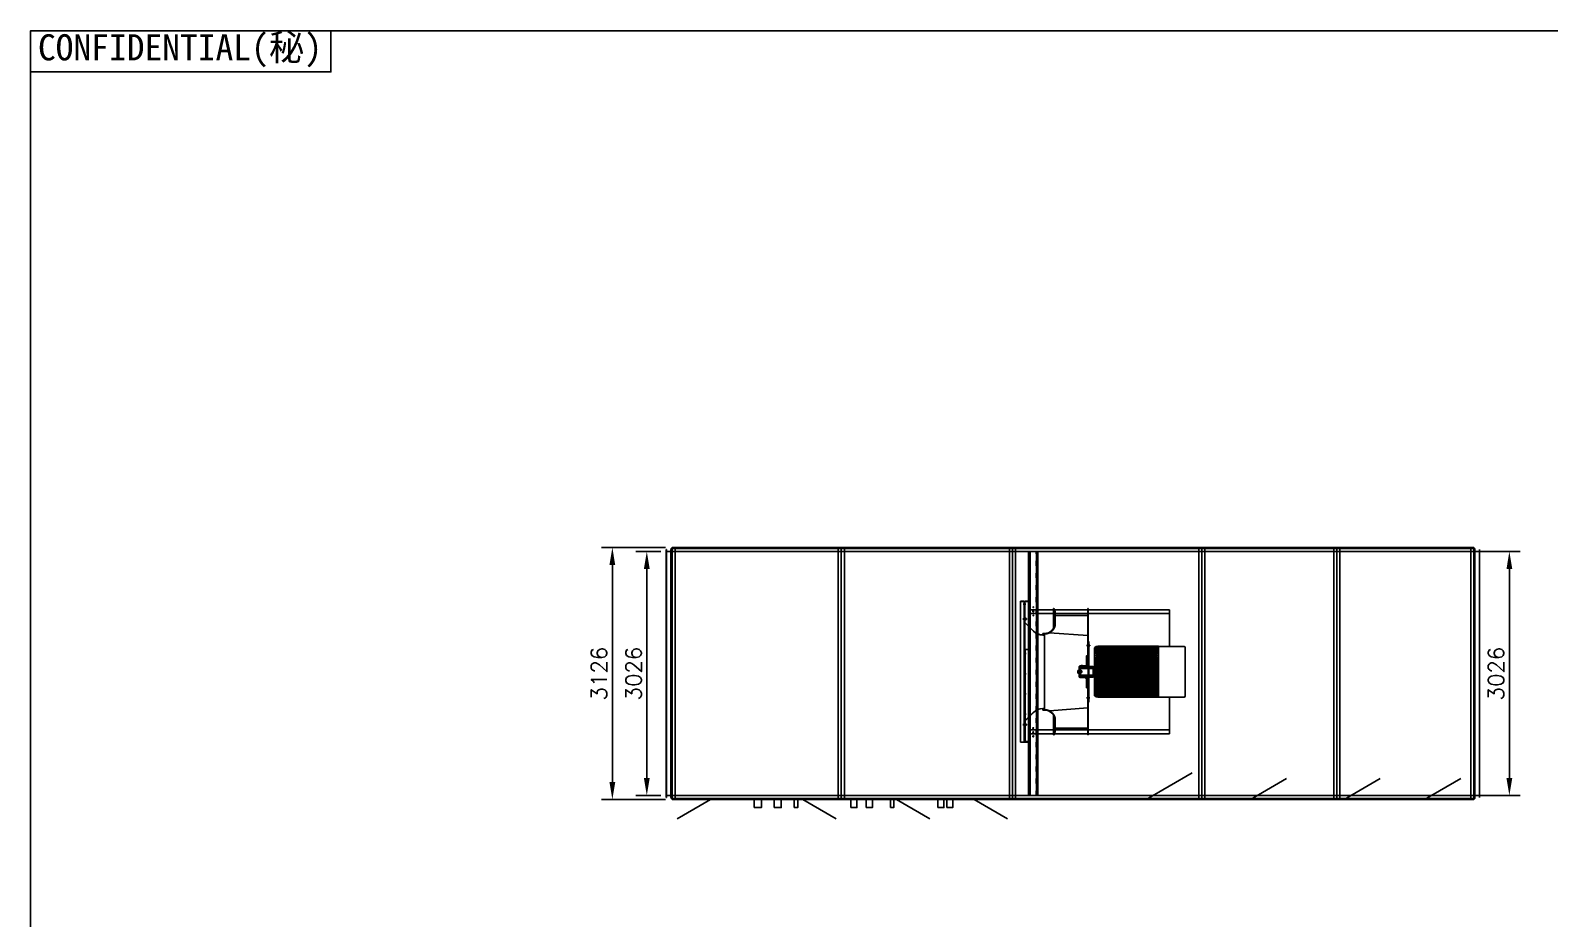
# Model space of a CAD drawing. Header units: millimetres. Extents: x -7952 to 23476, y -6324 to 15714.
# Drawn here: x -7952 to 10903, y 4695 to 15714 of the extents above; entities that cross this region are included whole.
import ezdxf

# ---------------------------------------------------------------- set-up
doc = ezdxf.new("R2010")
doc.units = ezdxf.units.MM
doc.linetypes.add('ZWCAD_ISO03W100', pattern=[30, 12, -18])
for name, color, linetype in [('Dim', 1, 'Continuous'), ('McDoor', 7, 'Continuous'), ('McFlang', 7, 'Continuous'), ('McFrame', 7, 'Continuous')]:
    doc.layers.add(name, color=color, linetype=linetype)
doc.layers.add('OBJECT', color=7, linetype='Continuous', lineweight=25)
doc.styles.add('ROMANS', font='romans.shx')
doc.styles.add('宋体', font='')
doc.styles.get('宋体').set_extended_font_data('宋体')
doc.dimstyles.new('McDim', dxfattribs={"dimscale": 108, "dimtxt": 1.8, "dimasz": 2, "dimexe": 1.25, "dimexo": 0.625, "dimtad": 1, "dimdec": 1, "dimdsep": 46, "dimtxsty": 'ROMANS', "dimcen": 2.5, "dimadec": 0, "dimazin": 0, "dimtfac": 1, "dimtmove": 0, "dimatfit": 1, "dimfxl": 0, "dimarcsym": 0})

# ---------------------------------------------------------------- blocks, each defined once
blk = doc.blocks.new('A$C63FE4E48')
at = {"linetype": 'Continuous'}
blk.add_lwpolyline([(0, 4.71), (34.54, 4.71), (34.54, 0), (0, 0)], close=True, dxfattribs=at)
at = {"linetype": 'Continuous', "insert": (0.87, 4.32), "char_height": 3, "width": 72.9276, "attachment_point": 1, "style": '宋体'}
blk.add_mtext('{CONFIDENTIAL(秘)}', dxfattribs=at)
blk = doc.blocks.new('M500341001400W24-E-SYWB-315S')
for p, q in [((44, 2410, 0), (0, 2410, 0)), ((0, 660, 0), (0, 2410, 0)), ((44, 2407, 0), (0, 2407, 0)), ((68, 2375, 0), (37, 2375, 0)), ((47, 2404, 0), (47, 666, 0)), ((50, 2404, 0), (50, 2400, 0)), ((50, 2400, 0), (50, 2164, 0)), ((55, 2382, 0), (50, 2382, 0)), ((55, 2368, 0), (50, 2368, 0)), ((55, 2400, 0), (55, 2149, 0)), ((110, 2410, 0), (60, 2410, 0)), ((110, 2405, 0), (60, 2405, 0)), ((110, 2410, 0), (110, 2405, 0)), ((110, 2405, 0), (110, 2094, 0)), ((412, 2305, 0), (110, 2305, 0)), ((412, 2319, 0), (416, 2321, 0)), ((420, 2297, 0), (412, 2319, 0)), ((412, 2319, 0), (412, 2076, 0)), ((425, 2299, 0), (416, 2321, 0)), ((837, 2305, 0), (423, 2305, 0)), ((837, 2319, 0), (837, 1660, 0)), ((837, 2319, 0), (843, 2319, 0)), ((1850, 2305, 0), (843, 2305, 0)), ((843, 2319, 0), (843, 1660, 0)), ((1850, 2305, 0), (1850, 1848, 0)), ((38, 2190, 0), (62, 2190, 0)), ((39, 2190, 0), (78, 2190, 0)), ((40, 2183, 0), (40, 2197, 0)), ((40, 2190, 0), (40, 2190, 0)), ((41, 2200, 0), (47, 2200, 0)), ((41, 2195, 0), (47, 2195, 0)), ((41, 2185, 0), (47, 2185, 0)), ((47, 2180, 0), (41, 2180, 0)), ((47, 2180, 0), (47, 2200, 0)), ((47, 2196, 0), (77, 2196, 0)), ((47, 2194, 0), (77, 2194, 0)), ((47, 2186, 0), (77, 2186, 0)), ((47, 2184, 0), (77, 2184, 0)), ((49, 2215, 0), (47, 2204, 0)), ((47, 2204, 0), (47, 1535, 0)), ((49, 2215, 0), (52, 2215, 0)), ((52, 2215, 0), (50, 2203, 0)), ((50, 2204, 0), (50, 2164, 0)), ((50, 2165, 0), (55, 2165, 0)), ((54, 2190, 0), (58, 2190, 0)), ((55, 2196, 0), (55, 2200, 0)), ((55, 2200, 0), (57, 2200, 0)), ((55, 2196, 0), (57, 2196, 0)), ((55, 2183, 0), (55, 2196, 0)), ((55, 2180, 0), (55, 2183, 0)), ((55, 2183, 0), (57, 2183, 0)), ((57, 2180, 0), (55, 2180, 0)), ((55, 2149, 0), (55, 1535, 0)), ((55, 2145, 0), (163, 2037, 0)), ((56, 2196, 0), (57, 2198, 0)), ((56, 2190, 0), (69, 2190, 0)), ((57, 2200, 0), (57, 2196, 0)), ((57, 2198, 0), (57, 2182, 0)), ((57, 2196, 0), (57, 2183, 0)), ((57, 2183, 0), (57, 2180, 0)), ((57, 2180, 0), (57, 2180, 0)), ((57, 2147, 0), (165, 2039, 0)), ((58, 2200, 0), (67, 2200, 0)), ((67, 2195, 0), (58, 2195, 0)), ((67, 2185, 0), (58, 2185, 0)), ((67, 2180, 0), (58, 2180, 0)), ((68, 2198, 0), (68, 2182, 0)), ((77, 2184, 0), (77, 2196, 0)), ((412, 2257, 0), (110, 2257, 0)), ((110, 1535, 0), (110, 2094, 0)), ((428, 2260, 0), (428, 2138, 0)), ((432, 2143, 0), (432, 2260, 0)), ((837, 2257, 0), (432, 2257, 0)), ((837, 2235, 0), (432, 2235, 0)), ((432, 2235, 0), (432, 2138, 0)), ((1850, 2257, 0), (843, 2257, 0)), ((280, 2010, 0), (280, 1992, 0)), ((280, 2010, 0), (300, 2010, 0)), ((280, 2005, 0), (300, 2005, 0)), ((280, 1989, 0), (298, 1989, 0)), ((298, 1993, 0), (297, 1995, 0)), ((298, 1993, 0), (298, 1535, 0)), ((837, 1985, 0), (360, 2020, 0)), ((843, 1910, 0), (848, 1910, 0)), ((848, 1910, 0), (848, 1600, 0)), ((74, 1760, 0), (43, 1760, 0)), ((55, 670, 0), (55, 1835, 0)), ((55, 921, 0), (55, 1810, 0)), ((55, 1810, 0), (110, 1810, 0)), ((61, 1767, 0), (55, 1767, 0)), ((61, 1753, 0), (55, 1753, 0)), ((61, 927, 0), (61, 1810, 0)), ((817, 1720, 0), (843, 1720, 0)), ((822, 1734, 0), (823, 1735, 0)), ((822, 1728, 0), (828, 1735, 0)), ((822, 1734, 0), (822, 1628, 0)), ((822, 1727, 0), (837, 1727, 0)), ((822, 1714, 0), (837, 1714, 0)), ((822, 1710, 0), (825, 1714, 0)), ((822, 1701, 0), (834, 1714, 0)), ((822, 1692, 0), (837, 1708, 0)), ((822, 1683, 0), (837, 1699, 0)), ((823, 1860, 0), (864, 1860, 0)), ((823, 1735, 0), (837, 1735, 0)), ((829, 1727, 0), (837, 1735, 0)), ((831, 1860, 0), (863, 1860, 0)), ((832, 1855, 0), (832, 1865, 0)), ((832, 1860, 0), (832, 1860, 0)), ((833, 1867, 0), (837, 1867, 0)), ((833, 1864, 0), (837, 1864, 0)), ((833, 1856, 0), (837, 1856, 0)), ((837, 1853, 0), (833, 1853, 0)), ((837, 1853, 0), (837, 1867, 0)), ((837, 1864, 0), (862, 1864, 0)), ((837, 1863, 0), (862, 1863, 0)), ((837, 1857, 0), (862, 1857, 0)), ((837, 1856, 0), (862, 1856, 0)), ((837, 1735, 0), (837, 1734, 0)), ((837, 1865, 0), (848, 1865, 0)), ((837, 1855, 0), (848, 1855, 0)), ((837, 1734, 0), (837, 1660, 0)), ((846, 1860, 0), (850, 1860, 0)), ((848, 1864, 0), (848, 1868, 0)), ((848, 1868, 0), (849, 1868, 0)), ((848, 1867, 0), (848, 1868, 0)), ((848, 1864, 0), (849, 1864, 0)), ((848, 1856, 0), (848, 1864, 0)), ((848, 1860, 0), (857, 1860, 0)), ((848, 1853, 0), (848, 1856, 0)), ((848, 1856, 0), (849, 1856, 0)), ((848, 1853, 0), (849, 1854, 0)), ((849, 1853, 0), (848, 1853, 0)), ((849, 1868, 0), (849, 1864, 0)), ((849, 1865, 0), (849, 1855, 0)), ((849, 1864, 0), (849, 1856, 0)), ((849, 1856, 0), (849, 1853, 0)), ((850, 1867, 0), (855, 1867, 0)), ((855, 1864, 0), (850, 1864, 0)), ((855, 1856, 0), (850, 1856, 0)), ((855, 1853, 0), (850, 1853, 0)), ((856, 1865, 0), (856, 1855, 0)), ((862, 1856, 0), (862, 1864, 0)), ((74, 1510, 0), (43, 1510, 0)), ((47, 866, 0), (47, 1535, 0)), ((61, 1517, 0), (55, 1517, 0)), ((110, 976, 0), (110, 1535, 0)), ((298, 1077, 0), (298, 1535, 0)), ((712, 1547, 0), (712, 1523, 0)), ((712, 1535, 0), (712, 1535, 0)), ((724, 1551, 0), (713, 1551, 0)), ((713, 1543, 0), (724, 1543, 0)), ((713, 1527, 0), (724, 1527, 0)), ((713, 1519, 0), (724, 1519, 0)), ((724, 1551, 0), (724, 1519, 0)), ((724, 1545, 0), (764, 1545, 0)), ((724, 1543, 0), (764, 1543, 0)), ((730, 1535, 0), (724, 1535, 0)), ((724, 1527, 0), (764, 1527, 0)), ((724, 1525, 0), (764, 1525, 0)), ((728, 1551, 0), (724, 1551, 0)), ((724, 1551, 0), (724, 1519, 0)), ((728, 1537, 0), (724, 1535, 0)), ((728, 1535, 0), (724, 1533, 0)), ((724, 1519, 0), (728, 1519, 0)), ((728, 1600, 0), (728, 1470, 0)), ((734, 1600, 0), (728, 1600, 0)), ((728, 1519, 0), (728, 1551, 0)), ((728, 1546, 0), (734, 1546, 0)), ((728, 1524, 0), (734, 1524, 0)), ((734, 1596, 0), (746, 1608, 0)), ((734, 1587, 0), (755, 1608, 0)), ((734, 1603, 0), (734, 1468, 0)), ((734, 1580, 0), (846, 1580, 0)), ((734, 1578, 0), (738, 1575, 0)), ((737, 1580, 0), (756, 1600, 0)), ((738, 1575, 0), (843, 1575, 0)), ((738, 1575, 0), (738, 1495, 0)), ((740, 1608, 0), (802, 1608, 0)), ((746, 1580, 0), (756, 1591, 0)), ((755, 1580, 0), (756, 1582, 0)), ((756, 1608, 0), (756, 1580, 0)), ((756, 1613, 0), (758, 1615, 0)), ((756, 1613, 0), (756, 1577, 0)), ((772, 1613, 0), (756, 1613, 0)), ((772, 1577, 0), (756, 1577, 0)), ((759, 1575, 0), (756, 1577, 0)), ((771, 1615, 0), (758, 1615, 0)), ((758, 1615, 0), (758, 1575, 0)), ((758, 1608, 0), (758, 1580, 0)), ((771, 1575, 0), (759, 1575, 0)), ((760, 1615, 0), (760, 1605, 0)), ((760, 1605, 0), (764, 1603, 0)), ((762, 1615, 0), (762, 1605, 0)), ((764, 1612, 0), (764, 1577, 0)), ((764, 1545, 0), (764, 1525, 0)), ((764, 1616, 0), (764, 1574, 0)), ((764, 1603, 0), (769, 1605, 0)), ((767, 1615, 0), (767, 1605, 0)), ((769, 1615, 0), (769, 1605, 0)), ((771, 1615, 0), (772, 1613, 0)), ((771, 1615, 0), (771, 1575, 0)), ((771, 1608, 0), (771, 1580, 0)), ((772, 1577, 0), (771, 1575, 0)), ((772, 1608, 0), (772, 1580, 0)), ((772, 1613, 0), (772, 1577, 0)), ((772, 1607, 0), (773, 1608, 0)), ((772, 1598, 0), (782, 1608, 0)), ((772, 1589, 0), (791, 1608, 0)), ((773, 1580, 0), (800, 1608, 0)), ((782, 1580, 0), (811, 1610, 0)), ((791, 1580, 0), (843, 1633, 0)), ((800, 1580, 0), (843, 1624, 0)), ((809, 1580, 0), (843, 1615, 0)), ((817, 1680, 0), (843, 1680, 0)), ((818, 1580, 0), (843, 1606, 0)), ((819, 1618, 0), (843, 1642, 0)), ((822, 1674, 0), (827, 1680, 0)), ((822, 1665, 0), (836, 1680, 0)), ((822, 1656, 0), (837, 1672, 0)), ((822, 1647, 0), (837, 1663, 0)), ((822, 1638, 0), (843, 1660, 0)), ((822, 1629, 0), (843, 1651, 0)), ((827, 1680, 0), (837, 1690, 0)), ((827, 1580, 0), (845, 1599, 0)), ((835, 1580, 0), (846, 1591, 0)), ((836, 1680, 0), (837, 1681, 0)), ((837, 1660, 0), (843, 1660, 0)), ((837, 1660, 0), (843, 1660, 0)), ((843, 1663, 0), (848, 1663, 0)), ((843, 1660, 0), (843, 1602, 0)), ((844, 1580, 0), (846, 1582, 0)), ((846, 1578, 0), (843, 1575, 0)), ((843, 1575, 0), (843, 1495, 0)), ((846, 1598, 0), (848, 1600, 0)), ((846, 1598, 0), (846, 1535, 0)), ((864, 1580, 0), (846, 1598, 0)), ((855, 1580, 0), (846, 1589, 0)), ((846, 1580, 0), (906, 1580, 0)), ((846, 1578, 0), (850, 1575, 0)), ((846, 1472, 0), (846, 1535, 0)), ((846, 1598, 0), (846, 1473, 0)), ((904, 1600, 0), (848, 1600, 0)), ((850, 1575, 0), (904, 1575, 0)), ((850, 1575, 0), (850, 1495, 0)), ((873, 1580, 0), (853, 1600, 0)), ((882, 1580, 0), (862, 1600, 0)), ((891, 1580, 0), (871, 1600, 0)), ((900, 1580, 0), (880, 1600, 0)), ((906, 1583, 0), (889, 1600, 0)), ((906, 1592, 0), (898, 1600, 0)), ((904, 1600, 0), (906, 1598, 0)), ((906, 1578, 0), (904, 1575, 0)), ((904, 1575, 0), (904, 1495, 0)), ((906, 1598, 0), (906, 1535, 0)), ((906, 1472, 0), (906, 1535, 0)), ((61, 1503, 0), (55, 1503, 0)), ((734, 1470, 0), (728, 1470, 0)), ((734, 1492, 0), (738, 1495, 0)), ((734, 1488, 0), (741, 1495, 0)), ((734, 1479, 0), (750, 1495, 0)), ((734, 1470, 0), (759, 1495, 0)), ((737, 1463, 0), (768, 1495, 0)), ((738, 1495, 0), (843, 1495, 0)), ((740, 1463, 0), (802, 1463, 0)), ((745, 1463, 0), (777, 1495, 0)), ((754, 1463, 0), (786, 1495, 0)), ((762, 1463, 0), (795, 1495, 0)), ((771, 1463, 0), (804, 1495, 0)), ((780, 1463, 0), (813, 1495, 0)), ((789, 1463, 0), (822, 1495, 0)), ((798, 1463, 0), (831, 1495, 0)), ((807, 1462, 0), (840, 1495, 0)), ((813, 1459, 0), (846, 1492, 0)), ((817, 1455, 0), (846, 1484, 0)), ((817, 1390, 0), (843, 1390, 0)), ((817, 1350, 0), (843, 1350, 0)), ((821, 1449, 0), (846, 1475, 0)), ((822, 1441, 0), (843, 1463, 0)), ((822, 1432, 0), (843, 1454, 0)), ((822, 1423, 0), (843, 1445, 0)), ((822, 1443, 0), (822, 1336, 0)), ((822, 1414, 0), (843, 1436, 0)), ((822, 1405, 0), (843, 1427, 0)), ((822, 1397, 0), (843, 1418, 0)), ((822, 1397, 0), (837, 1397, 0)), ((822, 1384, 0), (837, 1384, 0)), ((822, 1378, 0), (827, 1384, 0)), ((822, 1369, 0), (836, 1384, 0)), ((822, 1360, 0), (837, 1376, 0)), ((822, 1351, 0), (837, 1367, 0)), ((822, 1342, 0), (830, 1350, 0)), ((822, 1336, 0), (823, 1335, 0)), ((823, 1335, 0), (837, 1335, 0)), ((824, 1335, 0), (837, 1349, 0)), ((830, 1350, 0), (837, 1358, 0)), ((831, 1397, 0), (837, 1403, 0)), ((833, 1335, 0), (837, 1340, 0)), ((837, 1335, 0), (837, 1336, 0)), ((837, 751, 0), (837, 1410, 0)), ((837, 1410, 0), (843, 1410, 0)), ((837, 1410, 0), (843, 1410, 0)), ((837, 1410, 0), (837, 1336, 0)), ((846, 1492, 0), (843, 1495, 0)), ((843, 1468, 0), (843, 1410, 0)), ((843, 751, 0), (843, 1410, 0)), ((843, 1408, 0), (848, 1408, 0)), ((846, 1492, 0), (850, 1495, 0)), ((867, 1470, 0), (846, 1490, 0)), ((858, 1470, 0), (846, 1481, 0)), ((846, 1472, 0), (848, 1470, 0)), ((849, 1470, 0), (846, 1472, 0)), ((848, 1160, 0), (848, 1470, 0)), ((904, 1470, 0), (848, 1470, 0)), ((850, 1495, 0), (904, 1495, 0)), ((876, 1470, 0), (851, 1495, 0)), ((885, 1470, 0), (860, 1495, 0)), ((894, 1470, 0), (869, 1495, 0)), ((903, 1470, 0), (878, 1495, 0)), ((906, 1475, 0), (886, 1495, 0)), ((906, 1484, 0), (895, 1495, 0)), ((906, 1492, 0), (904, 1495, 0)), ((904, 1470, 0), (906, 1472, 0)), ((74, 1260, 0), (43, 1260, 0)), ((61, 1267, 0), (55, 1267, 0)), ((61, 1253, 0), (55, 1253, 0)), ((823, 1210, 0), (864, 1210, 0)), ((837, 1215, 0), (848, 1215, 0)), ((837, 1205, 0), (848, 1205, 0)), ((843, 1160, 0), (848, 1160, 0)), ((1850, 1222, 0), (1850, 765, 0)), ((74, 1010, 0), (43, 1010, 0)), ((55, 925, 0), (163, 1033, 0)), ((61, 1017, 0), (55, 1017, 0)), ((61, 1003, 0), (55, 1003, 0)), ((57, 923, 0), (165, 1031, 0)), ((110, 665, 0), (110, 976, 0)), ((280, 1081, 0), (298, 1081, 0)), ((280, 1060, 0), (280, 1078, 0)), ((280, 1065, 0), (300, 1065, 0)), ((280, 1060, 0), (300, 1060, 0)), ((298, 1077, 0), (297, 1075, 0)), ((837, 1086, 0), (360, 1050, 0)), ((412, 751, 0), (412, 994, 0)), ((38, 880, 0), (62, 880, 0)), ((39, 880, 0), (78, 880, 0)), ((40, 887, 0), (40, 873, 0)), ((40, 880, 0), (40, 880, 0)), ((47, 890, 0), (41, 890, 0)), ((41, 885, 0), (47, 885, 0)), ((41, 875, 0), (47, 875, 0)), ((41, 870, 0), (47, 870, 0)), ((47, 890, 0), (47, 870, 0)), ((47, 886, 0), (77, 886, 0)), ((47, 884, 0), (77, 884, 0)), ((47, 876, 0), (77, 876, 0)), ((47, 874, 0), (77, 874, 0)), ((49, 855, 0), (47, 866, 0)), ((49, 855, 0), (52, 855, 0)), ((50, 866, 0), (50, 906, 0)), ((50, 670, 0), (50, 906, 0)), ((50, 905, 0), (55, 905, 0)), ((52, 855, 0), (50, 867, 0)), ((54, 880, 0), (58, 880, 0)), ((55, 670, 0), (55, 921, 0)), ((55, 672, 0), (55, 921, 0)), ((57, 890, 0), (55, 890, 0)), ((55, 890, 0), (55, 886, 0)), ((55, 886, 0), (57, 886, 0)), ((55, 886, 0), (55, 874, 0)), ((55, 874, 0), (55, 870, 0)), ((55, 874, 0), (57, 874, 0)), ((55, 870, 0), (57, 870, 0)), ((56, 880, 0), (69, 880, 0)), ((56, 874, 0), (57, 872, 0)), ((57, 886, 0), (57, 890, 0)), ((57, 890, 0), (57, 890, 0)), ((57, 872, 0), (57, 888, 0)), ((57, 874, 0), (57, 886, 0)), ((57, 870, 0), (57, 874, 0)), ((67, 890, 0), (58, 890, 0)), ((67, 885, 0), (58, 885, 0)), ((67, 875, 0), (58, 875, 0)), ((58, 870, 0), (67, 870, 0)), ((61, 672, 0), (61, 927, 0)), ((68, 872, 0), (68, 888, 0)), ((77, 886, 0), (77, 874, 0)), ((412, 813, 0), (110, 813, 0)), ((412, 765, 0), (110, 765, 0)), ((420, 773, 0), (412, 751, 0)), ((425, 771, 0), (416, 749, 0)), ((837, 765, 0), (423, 765, 0)), ((428, 810, 0), (428, 932, 0)), ((432, 835, 0), (432, 932, 0)), ((432, 927, 0), (432, 810, 0)), ((837, 835, 0), (432, 835, 0)), ((837, 813, 0), (432, 813, 0)), ((1850, 813, 0), (843, 813, 0)), ((1850, 765, 0), (843, 765, 0)), ((44, 663, 0), (0, 663, 0)), ((44, 660, 0), (0, 660, 0)), ((110, 672, 0), (55, 672, 0)), ((110, 665, 0), (60, 665, 0)), ((110, 660, 0), (60, 660, 0)), ((60, 660, 0), (105, 660, 0)), ((60, 660, 0), (105, 660, 0)), ((60, 660, 0), (110, 660, 0)), ((110, 660, 0), (110, 665, 0)), ((412, 751, 0), (416, 749, 0)), ((837, 751, 0), (843, 751, 0))]:
    blk.add_line(p, q)
at = {"color": 7, "linetype": 'Continuous'}
for p, q in [((920, 1242, 0), (920, 1829, 0)), ((926, 1835, 0), (939, 1847, 0)), ((926, 1835, 0), (939, 1847, 0)), ((926, 1832, 0), (939, 1844, 0)), ((926, 1832, 0), (939, 1844, 0)), ((926, 1827, 0), (939, 1838, 0)), ((926, 1827, 0), (939, 1837, 0)), ((926, 1835, 0), (926, 1835, 0)), ((926, 1835, 0), (926, 1835, 0)), ((928, 1835, 0), (926, 1835, 0)), ((931, 1832, 0), (926, 1832, 0)), ((926, 1832, 0), (926, 1832, 0)), ((926, 1820, 0), (939, 1830, 0)), ((926, 1819, 0), (939, 1828, 0)), ((935, 1827, 0), (926, 1827, 0)), ((926, 1827, 0), (926, 1827, 0)), ((1713, 1819, 0), (926, 1819, 0)), ((926, 1815, 0), (926, 1815, 0)), ((926, 1810, 0), (939, 1814, 0)), ((926, 1808, 0), (939, 1813, 0)), ((1713, 1808, 0), (926, 1808, 0)), ((926, 1808, 0), (926, 1808, 0)), ((926, 1804, 0), (926, 1804, 0)), ((926, 1799, 0), (939, 1804, 0)), ((926, 1798, 0), (939, 1802, 0)), ((1713, 1798, 0), (926, 1798, 0)), ((926, 1798, 0), (926, 1798, 0)), ((926, 1783, 0), (926, 1783, 0)), ((926, 1778, 0), (939, 1783, 0)), ((926, 1776, 0), (939, 1781, 0)), ((1713, 1776, 0), (926, 1776, 0)), ((926, 1776, 0), (926, 1776, 0)), ((926, 1757, 0), (939, 1762, 0)), ((1713, 1757, 0), (926, 1757, 0)), ((926, 1757, 0), (926, 1757, 0)), ((926, 1738, 0), (926, 1738, 0)), ((926, 1733, 0), (939, 1738, 0)), ((926, 1731, 0), (939, 1736, 0)), ((1713, 1731, 0), (926, 1731, 0)), ((926, 1731, 0), (926, 1731, 0)), ((926, 1709, 0), (939, 1714, 0)), ((1713, 1709, 0), (926, 1709, 0)), ((926, 1709, 0), (926, 1709, 0)), ((939, 1847, 0), (939, 1847, 0)), ((939, 1847, 0), (1700, 1847, 0)), ((939, 1847, 0), (1700, 1847, 0)), ((939, 1844, 0), (939, 1844, 0)), ((939, 1844, 0), (1700, 1844, 0)), ((939, 1844, 0), (1700, 1844, 0)), ((939, 1838, 0), (939, 1837, 0)), ((939, 1838, 0), (1700, 1838, 0)), ((939, 1837, 0), (1700, 1837, 0)), ((939, 1830, 0), (939, 1828, 0)), ((939, 1830, 0), (1700, 1830, 0)), ((939, 1828, 0), (1700, 1828, 0)), ((939, 1814, 0), (1700, 1814, 0)), ((939, 1814, 0), (939, 1813, 0)), ((939, 1813, 0), (1700, 1813, 0)), ((939, 1804, 0), (1700, 1804, 0)), ((939, 1804, 0), (939, 1802, 0)), ((939, 1802, 0), (1700, 1802, 0)), ((939, 1783, 0), (1700, 1783, 0)), ((939, 1783, 0), (939, 1781, 0)), ((939, 1781, 0), (1700, 1781, 0)), ((939, 1762, 0), (1700, 1762, 0)), ((939, 1738, 0), (1700, 1738, 0)), ((939, 1738, 0), (939, 1736, 0)), ((939, 1736, 0), (1700, 1736, 0)), ((939, 1714, 0), (1700, 1714, 0)), ((962, 1851, 0), (962, 1847, 0)), ((1129, 1851, 0), (962, 1851, 0)), ((1137, 1851, 0), (1129, 1851, 0)), ((1713, 1851, 0), (1137, 1851, 0)), ((1700, 1847, 0), (1713, 1835, 0)), ((1700, 1847, 0), (1713, 1835, 0)), ((1700, 1847, 0), (1700, 1847, 0)), ((1700, 1844, 0), (1713, 1832, 0)), ((1700, 1844, 0), (1713, 1832, 0)), ((1700, 1844, 0), (1700, 1844, 0)), ((1700, 1838, 0), (1713, 1827, 0)), ((1700, 1838, 0), (1700, 1837, 0)), ((1700, 1837, 0), (1713, 1827, 0)), ((1700, 1830, 0), (1713, 1820, 0)), ((1700, 1830, 0), (1700, 1828, 0)), ((1700, 1828, 0), (1713, 1819, 0)), ((1700, 1814, 0), (1713, 1810, 0)), ((1700, 1814, 0), (1700, 1813, 0)), ((1700, 1813, 0), (1713, 1808, 0)), ((1700, 1804, 0), (1700, 1802, 0)), ((1700, 1804, 0), (1713, 1799, 0)), ((1700, 1802, 0), (1713, 1798, 0)), ((1700, 1783, 0), (1713, 1778, 0)), ((1700, 1783, 0), (1700, 1781, 0)), ((1700, 1781, 0), (1713, 1776, 0)), ((1700, 1762, 0), (1713, 1757, 0)), ((1700, 1738, 0), (1713, 1733, 0)), ((1700, 1738, 0), (1700, 1736, 0)), ((1700, 1736, 0), (1713, 1731, 0)), ((1700, 1714, 0), (1713, 1709, 0)), ((1713, 1827, 0), (1705, 1827, 0)), ((1713, 1832, 0), (1708, 1832, 0)), ((1713, 1835, 0), (1711, 1835, 0)), ((1713, 1848, 0), (1713, 1851, 0)), ((1713, 1222, 0), (1713, 1848, 0)), ((2034, 1848, 0), (1713, 1848, 0)), ((1713, 1835, 0), (1713, 1835, 0)), ((2046, 1235, 0), (2046, 1835, 0)), ((916, 1575, 0), (746, 1575, 0)), ((746, 1495, 0), (746, 1575, 0)), ((916, 1489, 0), (916, 1581, 0)), ((920, 1581, 0), (916, 1581, 0)), ((926, 1690, 0), (926, 1690, 0)), ((926, 1685, 0), (939, 1690, 0)), ((926, 1683, 0), (939, 1688, 0)), ((1713, 1683, 0), (926, 1683, 0)), ((926, 1683, 0), (926, 1683, 0)), ((926, 1661, 0), (939, 1666, 0)), ((926, 1666, 0), (926, 1666, 0)), ((926, 1660, 0), (939, 1664, 0)), ((1713, 1660, 0), (926, 1660, 0)), ((926, 1660, 0), (926, 1660, 0)), ((926, 1648, 0), (926, 1648, 0)), ((926, 1643, 0), (939, 1647, 0)), ((926, 1641, 0), (939, 1646, 0)), ((1713, 1641, 0), (926, 1641, 0)), ((926, 1641, 0), (926, 1641, 0)), ((926, 1631, 0), (939, 1636, 0)), ((926, 1636, 0), (926, 1636, 0)), ((926, 1629, 0), (939, 1634, 0)), ((1713, 1629, 0), (926, 1629, 0)), ((926, 1629, 0), (926, 1629, 0)), ((926, 1619, 0), (939, 1624, 0)), ((926, 1624, 0), (926, 1624, 0)), ((926, 1617, 0), (939, 1622, 0)), ((1713, 1617, 0), (926, 1617, 0)), ((926, 1617, 0), (926, 1617, 0)), ((926, 1611, 0), (926, 1611, 0)), ((926, 1605, 0), (939, 1610, 0)), ((926, 1604, 0), (939, 1608, 0)), ((1713, 1604, 0), (926, 1604, 0)), ((926, 1604, 0), (926, 1604, 0)), ((926, 1599, 0), (926, 1599, 0)), ((926, 1593, 0), (939, 1598, 0)), ((926, 1592, 0), (939, 1597, 0)), ((1713, 1592, 0), (926, 1592, 0)), ((926, 1592, 0), (926, 1592, 0)), ((926, 1586, 0), (926, 1586, 0)), ((926, 1581, 0), (939, 1586, 0)), ((926, 1580, 0), (939, 1584, 0)), ((1713, 1580, 0), (926, 1580, 0)), ((926, 1580, 0), (926, 1580, 0)), ((926, 1569, 0), (939, 1574, 0)), ((926, 1567, 0), (939, 1572, 0)), ((1713, 1567, 0), (926, 1567, 0)), ((926, 1567, 0), (926, 1567, 0)), ((926, 1560, 0), (939, 1565, 0)), ((926, 1559, 0), (939, 1564, 0)), ((1713, 1559, 0), (926, 1559, 0)), ((926, 1559, 0), (926, 1559, 0)), ((926, 1548, 0), (939, 1551, 0)), ((926, 1547, 0), (939, 1549, 0)), ((1713, 1547, 0), (926, 1547, 0)), ((926, 1547, 0), (926, 1547, 0)), ((926, 1536, 0), (939, 1536, 0)), ((926, 1536, 0), (926, 1535, 0)), ((926, 1535, 0), (926, 1534, 0)), ((926, 1534, 0), (939, 1534, 0)), ((926, 1524, 0), (939, 1521, 0)), ((1713, 1524, 0), (926, 1524, 0)), ((926, 1524, 0), (926, 1524, 0)), ((926, 1522, 0), (939, 1519, 0)), ((1713, 1510, 0), (926, 1510, 0)), ((926, 1510, 0), (939, 1507, 0)), ((926, 1510, 0), (926, 1510, 0)), ((939, 1690, 0), (1700, 1690, 0)), ((939, 1690, 0), (939, 1688, 0)), ((939, 1688, 0), (1700, 1688, 0)), ((939, 1666, 0), (1700, 1666, 0)), ((939, 1666, 0), (939, 1664, 0)), ((939, 1664, 0), (1700, 1664, 0)), ((939, 1647, 0), (1700, 1647, 0)), ((939, 1647, 0), (939, 1646, 0)), ((939, 1646, 0), (1700, 1646, 0)), ((939, 1636, 0), (1700, 1636, 0)), ((939, 1636, 0), (939, 1634, 0)), ((939, 1634, 0), (1700, 1634, 0)), ((939, 1624, 0), (1700, 1624, 0)), ((939, 1624, 0), (939, 1622, 0)), ((939, 1622, 0), (1700, 1622, 0)), ((939, 1610, 0), (1700, 1610, 0)), ((939, 1610, 0), (939, 1608, 0)), ((939, 1608, 0), (1700, 1608, 0)), ((939, 1598, 0), (939, 1597, 0)), ((939, 1598, 0), (1700, 1598, 0)), ((939, 1597, 0), (1700, 1597, 0)), ((939, 1586, 0), (939, 1584, 0)), ((939, 1586, 0), (1700, 1586, 0)), ((939, 1584, 0), (1700, 1584, 0)), ((939, 1574, 0), (1700, 1574, 0)), ((939, 1574, 0), (939, 1572, 0)), ((939, 1572, 0), (1700, 1572, 0)), ((939, 1565, 0), (939, 1564, 0)), ((939, 1565, 0), (1700, 1565, 0)), ((939, 1564, 0), (1700, 1564, 0)), ((939, 1551, 0), (939, 1549, 0)), ((939, 1551, 0), (1700, 1551, 0)), ((939, 1549, 0), (1700, 1549, 0)), ((939, 1536, 0), (939, 1534, 0)), ((939, 1536, 0), (1700, 1536, 0)), ((939, 1534, 0), (1700, 1534, 0)), ((939, 1521, 0), (939, 1519, 0)), ((939, 1521, 0), (1700, 1521, 0)), ((939, 1519, 0), (1700, 1519, 0)), ((1700, 1690, 0), (1713, 1685, 0)), ((1700, 1690, 0), (1700, 1688, 0)), ((1700, 1688, 0), (1713, 1683, 0)), ((1700, 1666, 0), (1713, 1661, 0)), ((1700, 1666, 0), (1700, 1664, 0)), ((1700, 1664, 0), (1713, 1660, 0)), ((1700, 1647, 0), (1713, 1643, 0)), ((1700, 1647, 0), (1700, 1646, 0)), ((1700, 1646, 0), (1713, 1641, 0)), ((1700, 1636, 0), (1700, 1634, 0)), ((1700, 1636, 0), (1713, 1631, 0)), ((1700, 1634, 0), (1713, 1629, 0)), ((1700, 1624, 0), (1700, 1622, 0)), ((1700, 1624, 0), (1713, 1619, 0)), ((1700, 1622, 0), (1713, 1617, 0)), ((1700, 1610, 0), (1713, 1605, 0)), ((1700, 1610, 0), (1700, 1608, 0)), ((1700, 1608, 0), (1713, 1604, 0)), ((1700, 1598, 0), (1700, 1597, 0)), ((1700, 1598, 0), (1713, 1593, 0)), ((1700, 1597, 0), (1713, 1592, 0)), ((1700, 1586, 0), (1713, 1581, 0)), ((1700, 1586, 0), (1700, 1584, 0)), ((1700, 1584, 0), (1713, 1580, 0)), ((1700, 1574, 0), (1700, 1572, 0)), ((1700, 1574, 0), (1713, 1569, 0)), ((1700, 1572, 0), (1713, 1567, 0)), ((1700, 1565, 0), (1713, 1560, 0)), ((1700, 1565, 0), (1700, 1564, 0)), ((1700, 1564, 0), (1713, 1559, 0)), ((1700, 1551, 0), (1713, 1548, 0)), ((1700, 1551, 0), (1700, 1549, 0)), ((1700, 1549, 0), (1713, 1547, 0)), ((1700, 1536, 0), (1713, 1536, 0)), ((1700, 1536, 0), (1700, 1534, 0)), ((1700, 1534, 0), (1713, 1534, 0)), ((1700, 1521, 0), (1713, 1524, 0)), ((1700, 1519, 0), (1713, 1522, 0)), ((1700, 1521, 0), (1700, 1519, 0)), ((1700, 1507, 0), (1713, 1510, 0)), ((746, 1495, 0), (916, 1495, 0)), ((916, 1489, 0), (920, 1489, 0)), ((926, 1508, 0), (939, 1505, 0)), ((1713, 1493, 0), (926, 1493, 0)), ((926, 1493, 0), (939, 1490, 0)), ((926, 1493, 0), (926, 1493, 0)), ((926, 1491, 0), (939, 1488, 0)), ((1713, 1472, 0), (926, 1472, 0)), ((926, 1472, 0), (926, 1472, 0)), ((926, 1472, 0), (939, 1469, 0)), ((926, 1470, 0), (939, 1467, 0)), ((1713, 1449, 0), (926, 1449, 0)), ((926, 1449, 0), (939, 1447, 0)), ((926, 1449, 0), (926, 1449, 0)), ((926, 1447, 0), (939, 1445, 0)), ((1713, 1425, 0), (926, 1425, 0)), ((926, 1425, 0), (926, 1425, 0)), ((926, 1425, 0), (939, 1422, 0)), ((926, 1423, 0), (939, 1420, 0)), ((1713, 1402, 0), (926, 1402, 0)), ((926, 1402, 0), (939, 1400, 0)), ((926, 1402, 0), (926, 1402, 0)), ((926, 1400, 0), (939, 1398, 0)), ((1713, 1378, 0), (926, 1378, 0)), ((926, 1378, 0), (926, 1378, 0)), ((926, 1378, 0), (939, 1375, 0)), ((926, 1376, 0), (939, 1373, 0)), ((1713, 1357, 0), (926, 1357, 0)), ((926, 1357, 0), (926, 1357, 0)), ((926, 1357, 0), (939, 1354, 0)), ((926, 1355, 0), (939, 1352, 0)), ((1713, 1339, 0), (926, 1339, 0)), ((926, 1339, 0), (939, 1336, 0)), ((926, 1339, 0), (926, 1339, 0)), ((926, 1337, 0), (939, 1334, 0)), ((1713, 1331, 0), (926, 1331, 0)), ((926, 1331, 0), (939, 1328, 0)), ((926, 1331, 0), (926, 1331, 0)), ((926, 1329, 0), (939, 1326, 0)), ((939, 1507, 0), (1700, 1507, 0)), ((939, 1507, 0), (939, 1505, 0)), ((939, 1505, 0), (1700, 1505, 0)), ((939, 1490, 0), (1700, 1490, 0)), ((939, 1490, 0), (939, 1488, 0)), ((939, 1488, 0), (1700, 1488, 0)), ((939, 1469, 0), (1700, 1469, 0)), ((939, 1469, 0), (939, 1467, 0)), ((939, 1467, 0), (1700, 1467, 0)), ((939, 1447, 0), (1700, 1447, 0)), ((939, 1447, 0), (939, 1445, 0)), ((939, 1445, 0), (1700, 1445, 0)), ((939, 1422, 0), (1700, 1422, 0)), ((939, 1422, 0), (939, 1420, 0)), ((939, 1420, 0), (1700, 1420, 0)), ((939, 1400, 0), (1700, 1400, 0)), ((939, 1400, 0), (939, 1398, 0)), ((939, 1398, 0), (1700, 1398, 0)), ((939, 1375, 0), (1700, 1375, 0)), ((939, 1375, 0), (939, 1373, 0)), ((939, 1373, 0), (1700, 1373, 0)), ((939, 1354, 0), (1700, 1354, 0)), ((939, 1354, 0), (939, 1352, 0)), ((939, 1352, 0), (1700, 1352, 0)), ((939, 1336, 0), (1700, 1336, 0)), ((939, 1336, 0), (939, 1334, 0)), ((939, 1334, 0), (1700, 1334, 0)), ((939, 1328, 0), (1700, 1328, 0)), ((939, 1328, 0), (939, 1326, 0)), ((939, 1326, 0), (1700, 1326, 0)), ((1700, 1505, 0), (1713, 1508, 0)), ((1700, 1507, 0), (1700, 1505, 0)), ((1700, 1490, 0), (1713, 1493, 0)), ((1700, 1488, 0), (1713, 1491, 0)), ((1700, 1490, 0), (1700, 1488, 0)), ((1700, 1469, 0), (1713, 1472, 0)), ((1700, 1467, 0), (1713, 1470, 0)), ((1700, 1469, 0), (1700, 1467, 0)), ((1700, 1447, 0), (1713, 1449, 0)), ((1700, 1445, 0), (1713, 1447, 0)), ((1700, 1447, 0), (1700, 1445, 0)), ((1700, 1422, 0), (1713, 1425, 0)), ((1700, 1420, 0), (1713, 1423, 0)), ((1700, 1422, 0), (1700, 1420, 0)), ((1700, 1400, 0), (1713, 1402, 0)), ((1700, 1398, 0), (1713, 1400, 0)), ((1700, 1400, 0), (1700, 1398, 0)), ((1700, 1375, 0), (1713, 1378, 0)), ((1700, 1373, 0), (1713, 1376, 0)), ((1700, 1375, 0), (1700, 1373, 0)), ((1700, 1354, 0), (1713, 1357, 0)), ((1700, 1352, 0), (1713, 1355, 0)), ((1700, 1354, 0), (1700, 1352, 0)), ((1700, 1336, 0), (1713, 1339, 0)), ((1700, 1334, 0), (1713, 1337, 0)), ((1700, 1336, 0), (1700, 1334, 0)), ((1700, 1328, 0), (1713, 1331, 0)), ((1700, 1326, 0), (1713, 1329, 0)), ((1700, 1328, 0), (1700, 1326, 0)), ((1713, 1314, 0), (926, 1314, 0)), ((926, 1314, 0), (939, 1312, 0)), ((926, 1314, 0), (926, 1314, 0)), ((926, 1312, 0), (939, 1310, 0)), ((1713, 1306, 0), (926, 1306, 0)), ((926, 1306, 0), (939, 1304, 0)), ((926, 1306, 0), (926, 1306, 0)), ((926, 1304, 0), (939, 1302, 0)), ((926, 1293, 0), (939, 1291, 0)), ((1713, 1293, 0), (926, 1293, 0)), ((926, 1293, 0), (926, 1293, 0)), ((926, 1292, 0), (939, 1289, 0)), ((1713, 1283, 0), (926, 1283, 0)), ((926, 1283, 0), (939, 1281, 0)), ((926, 1283, 0), (926, 1283, 0)), ((926, 1281, 0), (939, 1279, 0)), ((1713, 1269, 0), (926, 1269, 0)), ((926, 1269, 0), (926, 1269, 0)), ((926, 1269, 0), (939, 1264, 0)), ((926, 1267, 0), (939, 1262, 0)), ((1713, 1261, 0), (926, 1261, 0)), ((926, 1261, 0), (926, 1261, 0)), ((926, 1261, 0), (939, 1253, 0)), ((926, 1259, 0), (939, 1252, 0)), ((1713, 1251, 0), (926, 1251, 0)), ((926, 1251, 0), (926, 1251, 0)), ((926, 1251, 0), (939, 1242, 0)), ((926, 1250, 0), (939, 1240, 0)), ((926, 1244, 0), (926, 1244, 0)), ((935, 1244, 0), (926, 1244, 0)), ((926, 1244, 0), (939, 1233, 0)), ((926, 1243, 0), (939, 1232, 0)), ((931, 1238, 0), (926, 1238, 0)), ((926, 1238, 0), (926, 1238, 0)), ((926, 1238, 0), (939, 1226, 0)), ((926, 1238, 0), (939, 1226, 0)), ((928, 1235, 0), (926, 1235, 0)), ((926, 1235, 0), (926, 1235, 0)), ((926, 1235, 0), (939, 1223, 0)), ((926, 1235, 0), (926, 1235, 0)), ((926, 1235, 0), (939, 1223, 0)), ((939, 1312, 0), (1700, 1312, 0)), ((939, 1312, 0), (939, 1310, 0)), ((939, 1310, 0), (1700, 1310, 0)), ((939, 1304, 0), (1700, 1304, 0)), ((939, 1304, 0), (939, 1302, 0)), ((939, 1302, 0), (1700, 1302, 0)), ((939, 1291, 0), (1700, 1291, 0)), ((939, 1291, 0), (939, 1289, 0)), ((939, 1289, 0), (1700, 1289, 0)), ((939, 1281, 0), (1700, 1281, 0)), ((939, 1281, 0), (939, 1279, 0)), ((939, 1279, 0), (1700, 1279, 0)), ((939, 1266, 0), (939, 1264, 0)), ((939, 1266, 0), (1700, 1266, 0)), ((939, 1264, 0), (1700, 1264, 0)), ((939, 1253, 0), (939, 1252, 0)), ((939, 1253, 0), (1700, 1253, 0)), ((939, 1252, 0), (1700, 1252, 0)), ((939, 1242, 0), (939, 1240, 0)), ((939, 1242, 0), (1700, 1242, 0)), ((939, 1240, 0), (1700, 1240, 0)), ((939, 1233, 0), (939, 1232, 0)), ((939, 1233, 0), (1700, 1233, 0)), ((939, 1232, 0), (1700, 1232, 0)), ((939, 1226, 0), (939, 1226, 0)), ((939, 1226, 0), (1700, 1226, 0)), ((939, 1226, 0), (1700, 1226, 0)), ((939, 1223, 0), (939, 1223, 0)), ((939, 1223, 0), (1700, 1223, 0)), ((939, 1223, 0), (1700, 1223, 0)), ((962, 1223, 0), (962, 1219, 0)), ((962, 1219, 0), (1701, 1219, 0)), ((1700, 1312, 0), (1713, 1314, 0)), ((1700, 1310, 0), (1713, 1312, 0)), ((1700, 1312, 0), (1700, 1310, 0)), ((1700, 1304, 0), (1713, 1306, 0)), ((1700, 1304, 0), (1700, 1302, 0)), ((1700, 1302, 0), (1713, 1304, 0)), ((1700, 1291, 0), (1713, 1293, 0)), ((1700, 1289, 0), (1713, 1292, 0)), ((1700, 1291, 0), (1700, 1289, 0)), ((1700, 1281, 0), (1713, 1283, 0)), ((1700, 1281, 0), (1700, 1279, 0)), ((1700, 1279, 0), (1713, 1281, 0)), ((1700, 1266, 0), (1713, 1271, 0)), ((1700, 1264, 0), (1713, 1269, 0)), ((1700, 1266, 0), (1700, 1264, 0)), ((1700, 1253, 0), (1713, 1261, 0)), ((1700, 1252, 0), (1713, 1259, 0)), ((1700, 1253, 0), (1700, 1252, 0)), ((1700, 1242, 0), (1713, 1251, 0)), ((1700, 1240, 0), (1713, 1250, 0)), ((1700, 1233, 0), (1713, 1244, 0)), ((1700, 1232, 0), (1713, 1243, 0)), ((1700, 1242, 0), (1700, 1240, 0)), ((1700, 1226, 0), (1713, 1238, 0)), ((1700, 1226, 0), (1713, 1238, 0)), ((1700, 1223, 0), (1713, 1235, 0)), ((1700, 1223, 0), (1713, 1235, 0)), ((1700, 1233, 0), (1700, 1232, 0)), ((1700, 1226, 0), (1700, 1226, 0)), ((1700, 1223, 0), (1700, 1223, 0)), ((1701, 1219, 0), (1713, 1219, 0)), ((1701, 1219, 0), (1701, 1219, 0)), ((1713, 1244, 0), (1705, 1244, 0)), ((1713, 1238, 0), (1708, 1238, 0)), ((1713, 1235, 0), (1711, 1235, 0)), ((1713, 1235, 0), (1713, 1235, 0)), ((1713, 1219, 0), (1713, 1222, 0)), ((1713, 1222, 0), (2034, 1222, 0))]:
    blk.add_line(p, q, dxfattribs=at)
at = {"color": 5, "linetype": 'Continuous'}
for p, q in [((1133, 1213, 0), (1133, 1226, 0)), ((1538, 1213, 0), (1538, 1226, 0))]:
    blk.add_line(p, q, dxfattribs=at)
at = {"color": 6}
for centre in [(160, 2285, 0), (160, 785, 0)]:
    blk.add_circle(centre, 6, dxfattribs=at)
for centre, radius, start, end in [((44, 2404, 0), 6, 0, 90), ((44, 2404, 0), 3, 0, 90), ((60, 2400, 0), 10, 90, 180), ((60, 2400, 0), 5, 90, 180), ((330, 2260, 0), 98, 0, 22), ((330, 2260, 0), 103, 0, 22), ((45, 2197, 0), 4.76, 148.5942, 211.4058), ((58, 2190, 0), 18, 163.9966, 196.0034), ((45, 2183, 0), 4.76, 148.5942, 211.4058), ((74, 2164, 0), 27, 180, 225), ((74, 2164, 0), 24.5, 180, 225), ((62, 2198, 0), 4.77, 148.3126, 211.6874), ((75, 2190, 0), 18, 163.8475, 196.1525), ((62, 2182, 0), 4.77, 148.3126, 211.6874), ((63, 2198, 0), 4.77, 328.3126, 31.6874), ((50, 2190, 0), 18, 343.8475, 16.1525), ((63, 2182, 0), 4.77, 328.3126, 31.6874), ((300, 2138, 0), 133, 270, 0), ((300, 2138, 0), 128, 270, 0), ((280, 2154, 0), 164, 225, 270), ((280, 2154, 0), 162, 225, 270), ((280, 2034, 0), 42.5, 270, 293.3771), ((280, 2034, 0), 45, 270, 293.3771), ((835, 1865, 0), 3.2, 146.3278, 213.6722), ((844, 1860, 0), 12, 162.7925, 197.2075), ((835, 1855, 0), 3.2, 146.3278, 213.6722), ((852, 1865, 0), 3.21, 145.9063, 214.0937), ((861, 1860, 0), 12, 162.5674, 197.4326), ((852, 1855, 0), 3.21, 145.9063, 214.0937), ((853, 1865, 0), 3.21, 325.9063, 34.0937), ((844, 1860, 0), 12, 342.5674, 17.4326), ((853, 1855, 0), 3.21, 325.9063, 34.0937), ((720, 1547, 0), 7.93, 148.7194, 211.2806), ((742, 1535, 0), 30, 164.0628, 195.9372), ((720, 1523, 0), 7.93, 148.7194, 211.2806), ((740, 1603, 0), 5, 90, 180), ((761, 1607, 0), 1.89, 232.1211, 307.8789), ((764, 1612, 0), 6.95, 250.5288, 289.4712), ((768, 1607, 0), 1.89, 232.1211, 307.8789), ((802, 1628, 0), 20, 270, 0), ((848, 1602, 0), 5, 180, 246.4218), ((740, 1468, 0), 5, 180, 270), ((802, 1443, 0), 20, 0, 90), ((848, 1468, 0), 5, 113.5782, 180), ((280, 916, 0), 164, 90, 135), ((280, 916, 0), 162, 90, 135), ((280, 1036, 0), 45, 66.6229, 90), ((280, 1036, 0), 42.5, 66.6229, 90), ((300, 932, 0), 133, 0, 90), ((300, 932, 0), 128, 0, 90), ((45, 887, 0), 4.76, 148.5942, 211.4058), ((58, 880, 0), 18, 163.9966, 196.0034), ((45, 873, 0), 4.76, 148.5942, 211.4058), ((74, 906, 0), 27, 135, 180), ((74, 906, 0), 24.5, 135, 180), ((62, 888, 0), 4.77, 148.3126, 211.6874), ((75, 880, 0), 18, 163.8475, 196.1525), ((62, 872, 0), 4.77, 148.3126, 211.6874), ((63, 888, 0), 4.77, 328.3126, 31.6874), ((50, 880, 0), 18, 343.8475, 16.1525), ((63, 872, 0), 4.77, 328.3126, 31.6874), ((330, 810, 0), 98, 338, 0), ((330, 810, 0), 103, 338, 0), ((44, 666, 0), 3, 270, 0), ((44, 666, 0), 6, 270, 0), ((60, 670, 0), 10, 180, 270), ((60, 670, 0), 5, 180, 270)]:
    blk.add_arc(centre, radius, start, end)
at = {"color": 7, "linetype": 'Continuous'}
for centre, radius, start, end in [((926, 1829, 0), 6.46, 90, 180), ((2034, 1835, 0), 12.9, 0, 90), ((926, 1242, 0), 6.46, 180, 270), ((2034, 1235, 0), 12.9, 270, 0)]:
    blk.add_arc(centre, radius, start, end, dxfattribs=at)
for points in [[(926, 1835, 0), (926, 1835, 0), (926, 1835, 0), (926, 1835, 0)], [(926, 1832, 0), (926, 1832, 0), (926, 1832, 0), (926, 1832, 0)], [(926, 1827, 0), (926, 1827, 0), (926, 1827, 0), (926, 1827, 0)], [(926, 1820, 0), (926, 1820, 0), (926, 1819, 0), (926, 1819, 0)], [(926, 1810, 0), (926, 1809, 0), (926, 1809, 0), (926, 1808, 0)], [(926, 1799, 0), (926, 1799, 0), (926, 1798, 0), (926, 1798, 0)], [(926, 1778, 0), (926, 1777, 0), (926, 1777, 0), (926, 1776, 0)], [(926, 1759, 0), (926, 1758, 0), (926, 1758, 0), (926, 1757, 0)], [(926, 1733, 0), (926, 1732, 0), (926, 1732, 0), (926, 1731, 0)], [(926, 1711, 0), (926, 1710, 0), (926, 1710, 0), (926, 1709, 0)], [(926, 1685, 0), (926, 1684, 0), (926, 1684, 0), (926, 1683, 0)], [(926, 1661, 0), (926, 1661, 0), (926, 1660, 0), (926, 1660, 0)], [(926, 1643, 0), (926, 1642, 0), (926, 1642, 0), (926, 1641, 0)], [(926, 1631, 0), (926, 1630, 0), (926, 1630, 0), (926, 1629, 0)], [(926, 1619, 0), (926, 1618, 0), (926, 1618, 0), (926, 1617, 0)], [(926, 1605, 0), (926, 1605, 0), (926, 1604, 0), (926, 1604, 0)], [(926, 1593, 0), (926, 1593, 0), (926, 1592, 0), (926, 1592, 0)], [(926, 1581, 0), (926, 1581, 0), (926, 1580, 0), (926, 1580, 0)], [(926, 1569, 0), (926, 1568, 0), (926, 1568, 0), (926, 1567, 0)], [(926, 1560, 0), (926, 1560, 0), (926, 1559, 0), (926, 1559, 0)], [(926, 1548, 0), (926, 1548, 0), (926, 1547, 0), (926, 1547, 0)], [(926, 1524, 0), (926, 1523, 0), (926, 1522, 0), (926, 1522, 0)], [(926, 1510, 0), (926, 1509, 0), (926, 1508, 0), (926, 1508, 0)], [(926, 1493, 0), (926, 1492, 0), (926, 1492, 0), (926, 1491, 0)], [(926, 1472, 0), (926, 1471, 0), (926, 1471, 0), (926, 1470, 0)], [(926, 1449, 0), (926, 1449, 0), (926, 1448, 0), (926, 1447, 0)], [(926, 1425, 0), (926, 1424, 0), (926, 1424, 0), (926, 1423, 0)], [(926, 1402, 0), (926, 1402, 0), (926, 1401, 0), (926, 1400, 0)], [(926, 1378, 0), (926, 1377, 0), (926, 1377, 0), (926, 1376, 0)], [(926, 1357, 0), (926, 1356, 0), (926, 1355, 0), (926, 1355, 0)], [(926, 1339, 0), (926, 1338, 0), (926, 1338, 0), (926, 1337, 0)], [(926, 1331, 0), (926, 1330, 0), (926, 1329, 0), (926, 1329, 0)], [(926, 1314, 0), (926, 1314, 0), (926, 1313, 0), (926, 1312, 0)], [(926, 1306, 0), (926, 1305, 0), (926, 1305, 0), (926, 1304, 0)], [(926, 1293, 0), (926, 1293, 0), (926, 1292, 0), (926, 1292, 0)], [(926, 1283, 0), (926, 1283, 0), (926, 1282, 0), (926, 1281, 0)], [(926, 1269, 0), (926, 1268, 0), (926, 1268, 0), (926, 1267, 0)], [(926, 1261, 0), (926, 1260, 0), (926, 1260, 0), (926, 1259, 0)], [(926, 1251, 0), (926, 1251, 0), (926, 1250, 0), (926, 1250, 0)], [(926, 1244, 0), (926, 1243, 0), (926, 1243, 0), (926, 1243, 0)], [(926, 1238, 0), (926, 1238, 0), (926, 1238, 0), (926, 1238, 0)], [(926, 1235, 0), (926, 1235, 0), (926, 1235, 0), (926, 1235, 0)]]:
    blk.add_open_spline(points, degree=3, dxfattribs=at)
at = {"layer": 'OBJECT', "color": 5, "linetype": 'ZWCAD_ISO03W100', "ltscale": 5}
for p, q in [((122, 0, 0), (122, 3026, 0)), ((198, 0, 0), (198, 3026, 0))]:
    blk.add_line(p, q, dxfattribs=at)
at = {"layer": 'OBJECT'}
for points in [[(102, 0), (218, 0), (218, 3026), (102, 3026)], [(120, 0), (200, 0), (200, 3026), (120, 3026)]]:
    blk.add_lwpolyline(points, close=True, dxfattribs=at)
for centre, radius in [((110, 3016, 0), 3), ((210, 3016, 0), 3), ((110, 2784, 0), 3), ((210, 2784, 0), 3), ((110, 2553, 0), 3), ((210, 2553, 0), 3), ((110, 2322, 0), 3), ((160, 2336, 0), 4), ((160, 2285, 0), 4), ((210, 2322, 0), 3), ((110, 2091, 0), 3), ((160, 2234, 0), 4), ((210, 2091, 0), 3), ((110, 1860, 0), 3), ((210, 1860, 0), 3), ((110, 1629, 0), 3), ((210, 1629, 0), 3), ((110, 1397, 0), 3), ((210, 1397, 0), 3), ((110, 1166, 0), 3), ((210, 1166, 0), 3), ((110, 935, 0), 3), ((160, 836, 0), 6.5), ((160, 785, 0), 4), ((210, 935, 0), 3), ((110, 704, 0), 3), ((160, 734, 0), 6.5), ((210, 704, 0), 3), ((110, 473, 0), 3), ((210, 473, 0), 3), ((110, 242, 0), 3), ((210, 242, 0), 3), ((110, 10, 0), 3), ((210, 10, 0), 3)]:
    blk.add_circle(centre, radius, dxfattribs=at)
blk = doc.blocks.new('*D39')
at = {"layer": 'Defpoints', "color": 0}
for p in [(-301.536, 9248), (-60, 9248), (-60, 6222)]:
    blk.add_point(p, dxfattribs=at)
at = {"layer": 'Dim', "color": 0, "lineweight": -2}
for p, q in [((-127.5, 9248), (-436.536, 9248)), ((-301.536, 6438), (-301.536, 9032)), ((-127.5, 6222), (-436.536, 6222))]:
    blk.add_line(p, q, dxfattribs=at)
at = {"layer": 'Dim', "color": 0}
for points in [[(-337.536, 9032), (-265.536, 9032), (-301.536, 9248)], [(-337.536, 6438), (-265.536, 6438), (-301.536, 6222)]]:
    blk.add_solid(points, dxfattribs=at)
at = {"layer": 'Dim', "color": 0, "insert": (-466.236, 7735), "char_height": 194.4, "attachment_point": 5, "rotation": 90, "style": 'ROMANS'}
blk.add_mtext('3026', dxfattribs=at)
blk = doc.blocks.new('*D41')
at = {"layer": 'Defpoints', "color": 0}
for p in [(9974, 9248), (10403.84, 9248), (9974, 6222)]:
    blk.add_point(p, dxfattribs=at)
at = {"layer": 'Dim', "color": 0, "lineweight": -2}
for p, q in [((10041.5, 9248), (10538.84, 9248)), ((10403.84, 6438), (10403.84, 9032)), ((10041.5, 6222), (10538.84, 6222))]:
    blk.add_line(p, q, dxfattribs=at)
at = {"layer": 'Dim', "color": 0}
for points in [[(10367.84, 9032), (10439.84, 9032), (10403.84, 9248)], [(10367.84, 6438), (10439.84, 6438), (10403.84, 6222)]]:
    blk.add_solid(points, dxfattribs=at)
at = {"layer": 'Dim', "color": 0, "insert": (10239.14, 7735), "char_height": 194.4, "attachment_point": 5, "rotation": 90, "style": 'ROMANS'}
blk.add_mtext('3026', dxfattribs=at)
blk = doc.blocks.new('*D48')
at = {"layer": 'Defpoints', "color": 0}
for p in [(-729.216, 9298), (0, 9298), (0, 6172)]:
    blk.add_point(p, dxfattribs=at)
at = {"layer": 'Dim', "color": 0, "lineweight": -2}
for p, q in [((-67.5, 9298), (-864.216, 9298)), ((-729.216, 6388), (-729.216, 9082)), ((-67.5, 6172), (-864.216, 6172))]:
    blk.add_line(p, q, dxfattribs=at)
at = {"layer": 'Dim', "color": 0}
for points in [[(-765.216, 9082), (-693.216, 9082), (-729.216, 9298)], [(-765.216, 6388), (-693.216, 6388), (-729.216, 6172)]]:
    blk.add_solid(points, dxfattribs=at)
at = {"layer": 'Dim', "color": 0, "insert": (-893.916, 7735), "char_height": 194.4, "attachment_point": 5, "rotation": 90, "style": 'ROMANS'}
blk.add_mtext('3126', dxfattribs=at)

msp = doc.modelspace()

# ---------------------------------------------------------------- linework, layer by layer
msp.add_line((5897, 6172), (6468.58, 6502))
for points in [[(1031, 6072), (1120, 6072), (1120, 6172), (1031, 6172)], [(1031, 6072), (1120, 6072), (1120, 6172), (1031, 6172)], [(1278.5, 6072), (1367.5, 6072), (1367.5, 6172), (1278.5, 6172)], [(1278.5, 6072), (1367.5, 6072), (1367.5, 6172), (1278.5, 6172)], [(1529, 6072), (1571, 6072), (1571, 6172), (1529, 6172)], [(2229.5, 6072), (2305.5, 6072), (2305.5, 6172), (2229.5, 6172)], [(2229.5, 6072), (2305.5, 6072), (2305.5, 6172), (2229.5, 6172)], [(2422, 6072), (2498, 6072), (2498, 6172), (2422, 6172)], [(2422, 6072), (2498, 6072), (2498, 6172), (2422, 6172)], [(2721, 6072), (2763, 6072), (2763, 6172), (2721, 6172)], [(3310.2, 6072), (3386.2, 6072), (3386.2, 6172), (3310.2, 6172)], [(3310.2, 6072), (3386.2, 6072), (3386.2, 6172), (3310.2, 6172)], [(3420.2, 6072), (3496.2, 6072), (3496.2, 6172), (3420.2, 6172)], [(3420.2, 6072), (3496.2, 6072), (3496.2, 6172), (3420.2, 6172)]]:
    msp.add_lwpolyline(points, close=True)
at = {"layer": 'McDoor'}
for p, q in [((7189, 6172), (7639.33, 6432)), ((8352, 6172), (8802.33, 6432)), ((9352, 6172), (9802.33, 6432)), ((489, 6172), (75.91, 5933.5)), ((1635, 6172), (2048.09, 5933.5)), ((2799, 6172), (3212.09, 5933.5)), ((3760, 6172), (4173.09, 5933.5))]:
    msp.add_line(p, q, dxfattribs=at)
at = {"layer": 'McFlang'}
for p, q in [((-60, 9273), (-58.5, 9273)), ((-60, 9273), (-60, 9248)), ((-60, 6222), (-60, 9248)), ((-60, 9248), (0, 9248)), ((-60, 9248), (0, 9248)), ((-58.5, 9249.5), (-58.5, 9273)), ((-58.5, 9249.5), (-1.5, 9249.5)), ((-58.5, 6222), (-58.5, 9248)), ((-1.5, 9273), (0, 9273)), ((-1.5, 9273), (-1.5, 9249.5)), ((-1.5, 6222), (-1.5, 9248)), ((0, 9248), (0, 9273)), ((0, 6222), (0, 9248)), ((9974, 9273), (9975.5, 9273)), ((9974, 9273), (9974, 9248)), ((9974, 6222), (9974, 9248)), ((9974, 9248), (10034, 9248)), ((9974, 9248), (10034, 9248)), ((9975.5, 9249.5), (9975.5, 9273)), ((9975.5, 9249.5), (10032.5, 9249.5)), ((9975.5, 6222), (9975.5, 9248)), ((10032.5, 9273), (10034, 9273)), ((10032.5, 9273), (10032.5, 9249.5)), ((10032.5, 6222), (10032.5, 9248)), ((10034, 9248), (10034, 9273)), ((10034, 6222), (10034, 9248)), ((-60, 6222), (0, 6222)), ((-60, 6222), (-60, 6197)), ((-60, 6222), (0, 6222)), ((-60, 6197), (-58.5, 6197)), ((-58.5, 6220.5), (-1.5, 6220.5)), ((-58.5, 6197), (-58.5, 6220.5)), ((-1.5, 6220.5), (-1.5, 6197)), ((-1.5, 6197), (0, 6197)), ((0, 6197), (0, 6222)), ((9974, 6222), (10034, 6222)), ((9974, 6222), (9974, 6197)), ((9974, 6222), (10034, 6222)), ((9974, 6197), (9975.5, 6197)), ((9975.5, 6220.5), (10032.5, 6220.5)), ((9975.5, 6197), (9975.5, 6220.5)), ((10032.5, 6220.5), (10032.5, 6197)), ((10032.5, 6197), (10034, 6197)), ((10034, 6197), (10034, 6222))]:
    msp.add_line(p, q, dxfattribs=at)
at = {"layer": 'McFrame', "color": 5}
for p, q in [((0, 9248), (2112, 9248)), ((50, 6184), (50, 9286)), ((2074, 6184), (2074, 9286)), ((2112, 9248), (4237, 9248)), ((2150, 6184), (2150, 9286)), ((4199, 6184), (4199, 9286)), ((4237, 9248), (6587, 9248)), ((4275, 6184), (4275, 9286)), ((6549, 6184), (6549, 9286)), ((6587, 9248), (8262, 9248)), ((6625, 6184), (6625, 9286)), ((8224, 6184), (8224, 9286)), ((8262, 9248), (9974, 9248)), ((8300, 6184), (8300, 9286)), ((9924, 6184), (9924, 9286)), ((0, 6222), (2112, 6222)), ((2112, 6222), (4237, 6222)), ((4237, 6222), (6587, 6222)), ((6587, 6222), (8262, 6222)), ((8262, 6222), (9974, 6222))]:
    msp.add_line(p, q, dxfattribs=at)
at = {"layer": 'McFrame'}
for points in [[(0, 6184), (2112, 6184), (2112, 9286), (0, 9286)], [(12, 6172), (2112, 6172), (2112, 9298), (12, 9298)], [(2112, 6172), (4237, 6172), (4237, 9298), (2112, 9298)], [(2112, 6184), (4237, 6184), (4237, 9286), (2112, 9286)], [(4237, 6172), (6587, 6172), (6587, 9298), (4237, 9298)], [(4237, 6184), (6587, 6184), (6587, 9286), (4237, 9286)], [(6587, 6172), (8262, 6172), (8262, 9298), (6587, 9298)], [(6587, 6184), (8262, 6184), (8262, 9286), (6587, 9286)], [(8262, 6172), (9962, 6172), (9962, 9298), (8262, 9298)], [(8262, 6184), (9974, 6184), (9974, 9286), (8262, 9286)]]:
    msp.add_lwpolyline(points, close=True, dxfattribs=at)
at = {"layer": 'OBJECT'}
msp.add_lwpolyline([(-7952, -6324), (-7952, 15708), (23476, 15708), (23476, -6324)], close=True, dxfattribs=at)

# ---------------------------------------------------------------- block references
at = {"layer": 'McFlang'}
msp.add_blockref('M500341001400W24-E-SYWB-315S', (4334.5, 6222), dxfattribs=at)
at = {"layer": 'OBJECT', "xscale": 108, "yscale": 108, "zscale": 108}
msp.add_blockref('A$C63FE4E48', (-7952, 15199.77), dxfattribs=at)

# ---------------------------------------------------------------- dimensions: what is measured, and where the dimension line sits
at = {"layer": 'Dim'}
for base, p1, p2, picture, middle in [((-729.22, 9298), (0, 6172), (0, 9298), '*D48', (-893.92, 7735)), ((-301.54, 9248), (-60, 6222), (-60, 9248), '*D39', (-466.24, 7735)), ((10403.84, 9248), (9974, 6222), (9974, 9248), '*D41', (10239.14, 7735))]:
    dim = msp.add_linear_dim(base=base, p1=p1, p2=p2, angle=90, dimstyle='McDim', dxfattribs=at)
    dim.commit()
    dim.dimension.update_dxf_attribs({"geometry": picture, "text_midpoint": middle})

doc.saveas('drawing.dxf')
